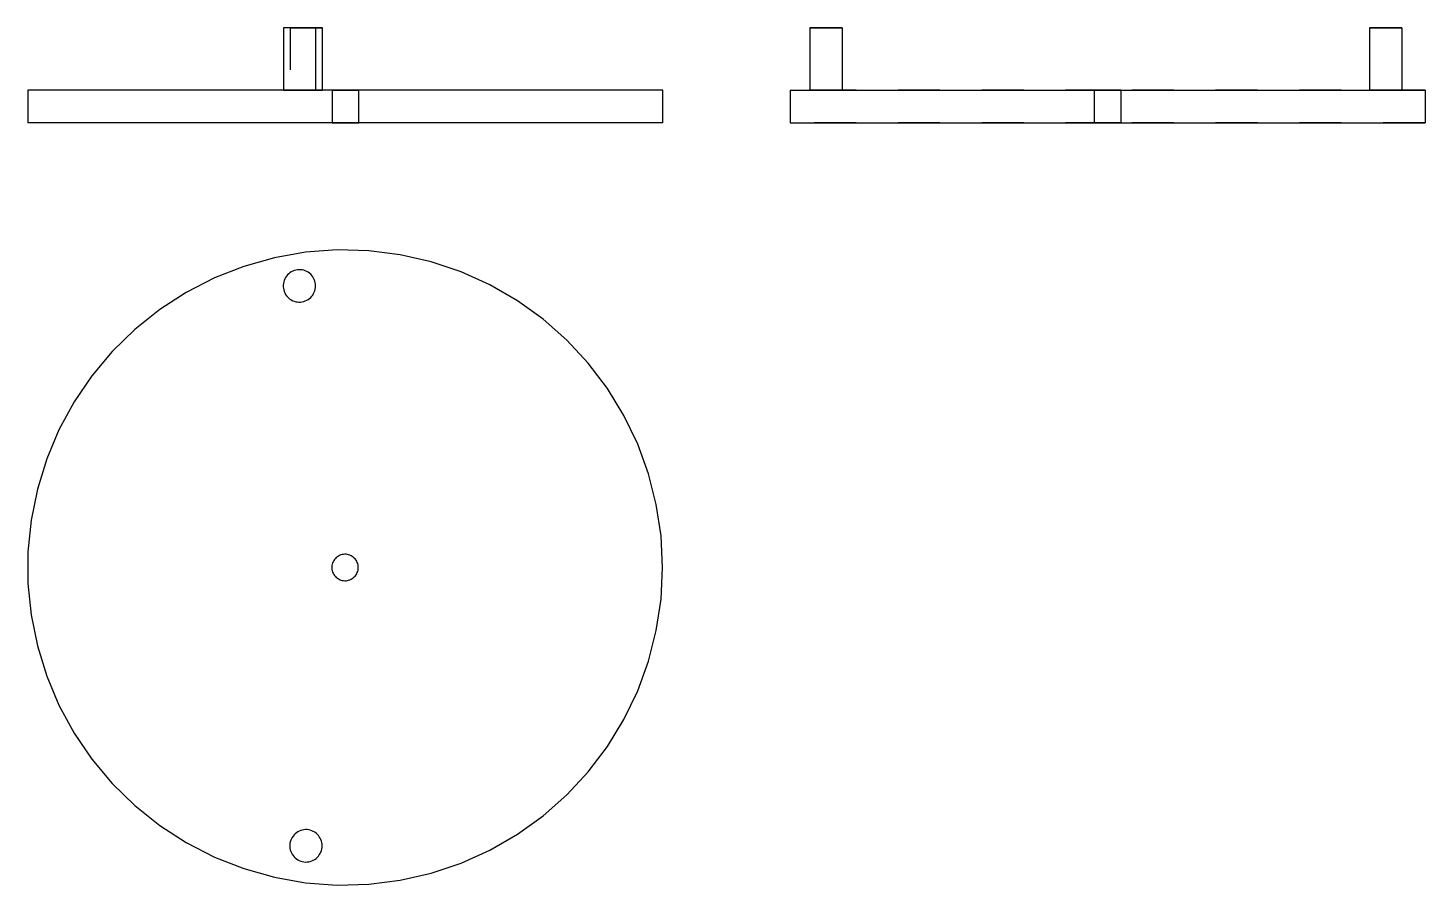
# Model space of a CAD drawing. Extents: x 0 to 3.33, y 0 to 2.05.
import ezdxf

# ---------------------------------------------------------------- set-up
doc = ezdxf.new("R2010")
doc.units = 0
doc.linetypes.add('HIDDEN', pattern=[0.07579, 0.050552, -0.025238])
for name, color, linetype in [('FRONT', 7, 'CONTINUOUS'), ('FRONT_HID', 7, 'HIDDEN'), ('LEFT', 7, 'CONTINUOUS'), ('LEFT_HID', 7, 'HIDDEN'), ('TOP', 7, 'CONTINUOUS')]:
    doc.layers.add(name, color=color, linetype=linetype)

msp = doc.modelspace()

# ---------------------------------------------------------------- linework, layer by layer
at = {"layer": 'FRONT'}
for p, q in [((0.6875, 2.045039), (0.610197, 2.045039)), ((0.610197, 2.045039), (0.610197, 1.896601)), ((0.6875, 1.896601), (0.6875, 2.045039)), ((0.703125, 1.896601), (0.703125, 2.045039)), ((1.515789, 1.896601), (0, 1.896601)), ((0, 1.896601), (0, 1.818476)), ((1.515789, 1.818476), (1.515789, 1.896601)), ((1.515789, 1.818476), (0, 1.818476))]:
    msp.add_line(p, q, dxfattribs=at)
at = {"layer": 'FRONT_HID', "linetype": 'HIDDEN'}
for p, q in [((0.703125, 2.045039), (0.625822, 2.045039)), ((0.625822, 2.045039), (0.703125, 2.045039)), ((0.625822, 2.045039), (0.625822, 1.896601)), ((0.6875, 1.896601), (0.610197, 1.896601)), ((0.610197, 1.896601), (0.6875, 1.896601)), ((0.703125, 1.896601), (0.625822, 1.896601)), ((0.625822, 1.896601), (0.703125, 1.896601)), ((0.789474, 1.896601), (0.726316, 1.896601)), ((0.726316, 1.896601), (0.789474, 1.896601)), ((0.726316, 1.896601), (0.726316, 1.818476)), ((0.789474, 1.818476), (0.789474, 1.896601)), ((0.789474, 1.818476), (0.726316, 1.818476)), ((0.726316, 1.818476), (0.789474, 1.818476))]:
    msp.add_line(p, q, dxfattribs=at)
at = {"layer": 'LEFT'}
for p, q in [((1.866316, 2.045039), (1.943618, 2.045039)), ((1.866316, 2.045039), (1.866316, 1.896601)), ((1.943618, 2.045039), (1.943618, 1.896601)), ((3.202253, 2.045039), (3.279556, 2.045039)), ((3.202253, 2.045039), (3.202253, 1.896601)), ((3.279556, 2.045039), (3.279556, 1.896601)), ((1.818947, 1.896601), (3.334737, 1.896601)), ((1.818947, 1.896601), (1.818947, 1.818476)), ((3.334737, 1.896601), (3.334737, 1.818476)), ((1.818947, 1.818476), (3.334737, 1.818476))]:
    msp.add_line(p, q, dxfattribs=at)
at = {"layer": 'LEFT_HID', "linetype": 'HIDDEN'}
for p, q in [((1.904967, 2.045039), (1.866316, 2.045039)), ((1.943618, 2.045039), (1.904967, 2.045039)), ((3.240905, 2.045039), (3.202253, 2.045039)), ((3.279556, 2.045039), (3.240905, 2.045039)), ((2.576842, 1.896601), (1.818947, 1.896601)), ((1.904967, 1.896601), (1.866316, 1.896601)), ((1.866316, 1.896601), (1.943618, 1.896601)), ((1.943618, 1.896601), (1.904967, 1.896601)), ((2.576842, 1.896601), (2.545263, 1.896601)), ((2.545263, 1.896601), (2.608421, 1.896601)), ((2.545263, 1.896601), (2.545263, 1.818476)), ((3.334737, 1.896601), (2.576842, 1.896601)), ((2.608421, 1.896601), (2.576842, 1.896601)), ((2.608421, 1.896601), (2.608421, 1.818476)), ((3.240905, 1.896601), (3.202253, 1.896601)), ((3.202253, 1.896601), (3.279556, 1.896601)), ((3.279556, 1.896601), (3.240905, 1.896601)), ((2.576842, 1.818476), (1.818947, 1.818476)), ((2.576842, 1.818476), (2.545263, 1.818476)), ((2.545263, 1.818476), (2.608421, 1.818476)), ((3.334737, 1.818476), (2.576842, 1.818476)), ((2.608421, 1.818476), (2.576842, 1.818476))]:
    msp.add_line(p, q, dxfattribs=at)
at = {"layer": 'TOP'}
for p, q in [((0.662713, 1.509672), (0.588305, 1.496552)), ((0.738058, 1.515318), (0.662713, 1.509672)), ((0.81359, 1.513435), (0.738058, 1.515318)), ((0.88856, 1.50404), (0.81359, 1.513435)), ((0.962221, 1.487227), (0.88856, 1.50404)), ((0.515573, 1.476088), (0.44524, 1.448485)), ((0.588305, 1.496552), (0.515573, 1.476088)), ((0.643101, 1.467886), (0.639306, 1.467216)), ((0.646943, 1.468173), (0.643101, 1.467886)), ((0.650795, 1.468077), (0.646943, 1.468173)), ((0.654618, 1.467598), (0.650795, 1.468077)), ((0.658375, 1.466741), (0.654618, 1.467598)), ((1.033843, 1.463163), (0.962221, 1.487227)), ((0.44524, 1.448485), (0.378005, 1.414015)), ((0.609687, 1.435295), (0.609303, 1.431461)), ((0.61045, 1.439072), (0.609687, 1.435295)), ((0.611586, 1.442754), (0.61045, 1.439072)), ((0.613083, 1.446304), (0.611586, 1.442754)), ((0.614926, 1.449688), (0.613083, 1.446304)), ((0.617096, 1.452872), (0.614926, 1.449688)), ((0.619573, 1.455824), (0.617096, 1.452872)), ((0.622332, 1.458514), (0.619573, 1.455824)), ((0.625344, 1.460917), (0.622332, 1.458514)), ((0.628581, 1.463007), (0.625344, 1.460917)), ((0.63201, 1.464765), (0.628581, 1.463007)), ((0.635597, 1.466173), (0.63201, 1.464765)), ((0.639306, 1.467216), (0.635597, 1.466173)), ((0.662027, 1.465514), (0.658375, 1.466741)), ((0.66554, 1.463929), (0.662027, 1.465514)), ((0.668877, 1.462002), (0.66554, 1.463929)), ((0.672005, 1.459753), (0.668877, 1.462002)), ((0.674894, 1.457203), (0.672005, 1.459753)), ((0.677515, 1.454379), (0.674894, 1.457203)), ((0.679842, 1.451307), (0.677515, 1.454379)), ((0.681851, 1.448019), (0.679842, 1.451307)), ((0.683523, 1.444548), (0.681851, 1.448019)), ((0.684841, 1.440927), (0.683523, 1.444548)), ((0.685792, 1.437193), (0.684841, 1.440927)), ((0.686366, 1.433383), (0.685792, 1.437193)), ((1.102712, 1.432088), (1.033843, 1.463163)), ((0.378005, 1.414015), (0.314536, 1.373023)), ((0.609303, 1.431461), (0.609303, 1.427608)), ((0.609303, 1.427608), (0.609687, 1.423773)), ((0.609687, 1.423773), (0.61045, 1.419997)), ((0.61045, 1.419997), (0.611586, 1.416315)), ((0.611586, 1.416315), (0.613083, 1.412764)), ((0.613083, 1.412764), (0.614926, 1.40938)), ((0.614926, 1.40938), (0.617096, 1.406196)), ((0.617096, 1.406196), (0.619573, 1.403245)), ((0.619573, 1.403245), (0.622332, 1.400554)), ((0.672005, 1.399315), (0.674894, 1.401865)), ((0.674894, 1.401865), (0.677515, 1.40469)), ((0.677515, 1.40469), (0.679842, 1.407761)), ((0.679842, 1.407761), (0.681851, 1.411049)), ((0.681851, 1.411049), (0.683523, 1.414521)), ((0.683523, 1.414521), (0.684841, 1.418141)), ((0.684841, 1.418141), (0.685792, 1.421876)), ((0.685792, 1.421876), (0.686366, 1.425686)), ((0.686558, 1.429534), (0.686366, 1.433383)), ((0.686366, 1.425686), (0.686558, 1.429534)), ((1.168146, 1.39431), (1.102712, 1.432088)), ((0.314536, 1.373023), (0.255464, 1.325914)), ((0.622332, 1.400554), (0.625344, 1.398152)), ((0.625344, 1.398152), (0.628581, 1.396061)), ((0.628581, 1.396061), (0.63201, 1.394303)), ((0.63201, 1.394303), (0.635597, 1.392896)), ((0.635597, 1.392896), (0.639306, 1.391852)), ((0.639306, 1.391852), (0.643101, 1.391183)), ((0.643101, 1.391183), (0.646943, 1.390895)), ((0.646943, 1.390895), (0.650795, 1.390991)), ((0.650795, 1.390991), (0.654618, 1.39147)), ((0.654618, 1.39147), (0.658375, 1.392327)), ((0.658375, 1.392327), (0.662027, 1.393555)), ((0.662027, 1.393555), (0.66554, 1.395139)), ((0.66554, 1.395139), (0.668877, 1.397066)), ((0.668877, 1.397066), (0.672005, 1.399315)), ((1.229492, 1.350205), (1.168146, 1.39431)), ((1.286143, 1.300211), (1.229492, 1.350205)), ((0.255464, 1.325914), (0.201376, 1.273159)), ((0.201376, 1.273159), (0.15281, 1.215279)), ((1.337534, 1.244825), (1.286143, 1.300211)), ((1.383155, 1.184596), (1.337534, 1.244825)), ((0.15281, 1.215279), (0.110248, 1.152852)), ((1.422552, 1.120125), (1.383155, 1.184596)), ((0.110248, 1.152852), (0.074113, 1.086497)), ((1.455335, 1.052052), (1.422552, 1.120125)), ((0.074113, 1.086497), (0.044765, 1.016874)), ((1.481176, 0.981053), (1.455335, 1.052052)), ((0.044765, 1.016874), (0.022494, 0.944675)), ((1.49982, 0.907833), (1.481176, 0.981053)), ((0.022494, 0.944675), (0.007523, 0.870618)), ((1.511081, 0.833121), (1.49982, 0.907833)), ((0.007523, 0.870618), (0, 0.795437)), ((1.514847, 0.757659), (1.511081, 0.833121)), ((0, 0.795437), (0, 0.719881)), ((0.727278, 0.76846), (0.72635, 0.765452)), ((0.728501, 0.771361), (0.727278, 0.76846)), ((0.730007, 0.774126), (0.728501, 0.771361)), ((0.73178, 0.776727), (0.730007, 0.774126)), ((0.733804, 0.779138), (0.73178, 0.776727)), ((0.736057, 0.781336), (0.733804, 0.779138)), ((0.738519, 0.783299), (0.736057, 0.781336)), ((0.741163, 0.785007), (0.738519, 0.783299)), ((0.743965, 0.786444), (0.741163, 0.785007)), ((0.746895, 0.787594), (0.743965, 0.786444)), ((0.749926, 0.788446), (0.746895, 0.787594)), ((0.753026, 0.788993), (0.749926, 0.788446)), ((0.756165, 0.789228), (0.753026, 0.788993)), ((0.759313, 0.78915), (0.756165, 0.789228)), ((0.762436, 0.788758), (0.759313, 0.78915)), ((0.765505, 0.788058), (0.762436, 0.788758)), ((0.76849, 0.787055), (0.765505, 0.788058)), ((0.771359, 0.78576), (0.76849, 0.787055)), ((0.774086, 0.784186), (0.771359, 0.78576)), ((0.776642, 0.782349), (0.774086, 0.784186)), ((0.779002, 0.780265), (0.776642, 0.782349)), ((0.781143, 0.777958), (0.779002, 0.780265)), ((0.783044, 0.775448), (0.781143, 0.777958)), ((0.784686, 0.772762), (0.783044, 0.775448)), ((0.786052, 0.769926), (0.784686, 0.772762)), ((0.787129, 0.766967), (0.786052, 0.769926)), ((0.725726, 0.762366), (0.725413, 0.759233)), ((0.725413, 0.759233), (0.725413, 0.756085)), ((0.725413, 0.756085), (0.725726, 0.752953)), ((0.72635, 0.765452), (0.725726, 0.762366)), ((0.725726, 0.752953), (0.72635, 0.749867)), ((0.72635, 0.749867), (0.727278, 0.746859)), ((0.727278, 0.746859), (0.728501, 0.743958)), ((0.728501, 0.743958), (0.730007, 0.741193)), ((0.730007, 0.741193), (0.73178, 0.738592)), ((0.73178, 0.738592), (0.733804, 0.73618)), ((0.733804, 0.73618), (0.736057, 0.733982)), ((0.736057, 0.733982), (0.738519, 0.732019)), ((0.776642, 0.73297), (0.779002, 0.735053)), ((0.779002, 0.735053), (0.781143, 0.737361)), ((0.781143, 0.737361), (0.783044, 0.73987)), ((0.783044, 0.73987), (0.784686, 0.742556)), ((0.784686, 0.742556), (0.786052, 0.745393)), ((0.786052, 0.745393), (0.787129, 0.748351)), ((0.787905, 0.763916), (0.787129, 0.766967)), ((0.787129, 0.748351), (0.787905, 0.751402)), ((0.788375, 0.760803), (0.787905, 0.763916)), ((0.787905, 0.751402), (0.788375, 0.754515)), ((0.788532, 0.757659), (0.788375, 0.760803)), ((0.788375, 0.754515), (0.788532, 0.757659)), ((1.511081, 0.682197), (1.514847, 0.757659)), ((0, 0.719881), (0.007523, 0.644701)), ((0.738519, 0.732019), (0.741163, 0.730311)), ((0.741163, 0.730311), (0.743965, 0.728875)), ((0.743965, 0.728875), (0.746895, 0.727725)), ((0.746895, 0.727725), (0.749926, 0.726872)), ((0.749926, 0.726872), (0.753026, 0.726325)), ((0.753026, 0.726325), (0.756165, 0.72609)), ((0.756165, 0.72609), (0.759313, 0.726169)), ((0.759313, 0.726169), (0.762436, 0.72656)), ((0.762436, 0.72656), (0.765505, 0.727261)), ((0.765505, 0.727261), (0.76849, 0.728263)), ((0.76849, 0.728263), (0.771359, 0.729558)), ((0.771359, 0.729558), (0.774086, 0.731132)), ((0.774086, 0.731132), (0.776642, 0.73297)), ((1.49982, 0.607485), (1.511081, 0.682197)), ((0.007523, 0.644701), (0.022494, 0.570643)), ((1.481176, 0.534266), (1.49982, 0.607485)), ((0.022494, 0.570643), (0.044765, 0.498444)), ((1.455335, 0.463266), (1.481176, 0.534266)), ((0.044765, 0.498444), (0.074113, 0.428821)), ((1.422552, 0.395193), (1.455335, 0.463266)), ((0.074113, 0.428821), (0.110248, 0.362466)), ((1.383155, 0.330722), (1.422552, 0.395193)), ((0.110248, 0.362466), (0.15281, 0.300039)), ((1.337534, 0.270494), (1.383155, 0.330722)), ((0.15281, 0.300039), (0.201376, 0.24216)), ((1.286143, 0.215107), (1.337534, 0.270494)), ((0.201376, 0.24216), (0.255464, 0.189404)), ((1.229492, 0.165113), (1.286143, 0.215107)), ((0.255464, 0.189404), (0.314536, 0.142296)), ((0.314536, 0.142296), (0.378005, 0.101303)), ((1.168146, 0.121008), (1.229492, 0.165113)), ((0.378005, 0.101303), (0.44524, 0.066834)), ((0.626075, 0.103134), (0.625312, 0.099357)), ((0.627211, 0.106816), (0.626075, 0.103134)), ((0.628708, 0.110367), (0.627211, 0.106816)), ((0.630551, 0.113751), (0.628708, 0.110367)), ((0.632721, 0.116935), (0.630551, 0.113751)), ((0.635198, 0.119886), (0.632721, 0.116935)), ((0.637957, 0.122577), (0.635198, 0.119886)), ((0.640969, 0.124979), (0.637957, 0.122577)), ((0.644206, 0.12707), (0.640969, 0.124979)), ((0.647635, 0.128828), (0.644206, 0.12707)), ((0.651222, 0.130235), (0.647635, 0.128828)), ((0.654931, 0.131279), (0.651222, 0.130235)), ((0.658726, 0.131948), (0.654931, 0.131279)), ((0.662568, 0.132236), (0.658726, 0.131948)), ((0.66642, 0.13214), (0.662568, 0.132236)), ((0.670243, 0.131661), (0.66642, 0.13214)), ((0.674, 0.130803), (0.670243, 0.131661)), ((0.677652, 0.129576), (0.674, 0.130803)), ((0.681165, 0.127991), (0.677652, 0.129576)), ((0.684502, 0.126065), (0.681165, 0.127991)), ((0.68763, 0.123815), (0.684502, 0.126065)), ((0.690519, 0.121266), (0.68763, 0.123815)), ((0.69314, 0.118441), (0.690519, 0.121266)), ((0.695467, 0.11537), (0.69314, 0.118441)), ((0.697476, 0.112082), (0.695467, 0.11537)), ((0.699148, 0.10861), (0.697476, 0.112082)), ((0.700466, 0.104989), (0.699148, 0.10861)), ((0.701417, 0.101255), (0.700466, 0.104989)), ((0.701991, 0.097445), (0.701417, 0.101255)), ((1.102712, 0.08323), (1.168146, 0.121008)), ((0.44524, 0.066834), (0.515573, 0.03923)), ((0.625312, 0.099357), (0.624928, 0.095523)), ((0.624928, 0.095523), (0.624928, 0.09167)), ((0.624928, 0.09167), (0.625312, 0.087836)), ((0.625312, 0.087836), (0.626075, 0.084059)), ((0.626075, 0.084059), (0.627211, 0.080377)), ((0.627211, 0.080377), (0.628708, 0.076826)), ((0.628708, 0.076826), (0.630551, 0.073443)), ((0.630551, 0.073443), (0.632721, 0.070259)), ((0.632721, 0.070259), (0.635198, 0.067307)), ((0.635198, 0.067307), (0.637957, 0.064617)), ((0.690519, 0.065927), (0.69314, 0.068752)), ((0.69314, 0.068752), (0.695467, 0.071824)), ((0.695467, 0.071824), (0.697476, 0.075112)), ((0.697476, 0.075112), (0.699148, 0.078583)), ((0.699148, 0.078583), (0.700466, 0.082204)), ((0.700466, 0.082204), (0.701417, 0.085938)), ((0.701417, 0.085938), (0.701991, 0.089748)), ((0.702183, 0.093597), (0.701991, 0.097445)), ((0.701991, 0.089748), (0.702183, 0.093597)), ((1.033843, 0.052155), (1.102712, 0.08323)), ((0.515573, 0.03923), (0.588305, 0.018766)), ((0.637957, 0.064617), (0.640969, 0.062214)), ((0.640969, 0.062214), (0.644206, 0.060124)), ((0.644206, 0.060124), (0.647635, 0.058366)), ((0.647635, 0.058366), (0.651222, 0.056958)), ((0.651222, 0.056958), (0.654931, 0.055914)), ((0.654931, 0.055914), (0.658726, 0.055245)), ((0.658726, 0.055245), (0.662568, 0.054957)), ((0.662568, 0.054957), (0.66642, 0.055053)), ((0.66642, 0.055053), (0.670243, 0.055533)), ((0.670243, 0.055533), (0.674, 0.05639)), ((0.674, 0.05639), (0.677652, 0.057617)), ((0.677652, 0.057617), (0.681165, 0.059202)), ((0.681165, 0.059202), (0.684502, 0.061129)), ((0.684502, 0.061129), (0.68763, 0.063378)), ((0.68763, 0.063378), (0.690519, 0.065927)), ((0.962221, 0.028091), (1.033843, 0.052155)), ((0.588305, 0.018766), (0.662713, 0.005646)), ((0.662713, 0.005646), (0.738058, 0)), ((0.738058, 0), (0.81359, 0.001884)), ((0.81359, 0.001884), (0.88856, 0.011279)), ((0.88856, 0.011279), (0.962221, 0.028091))]:
    msp.add_line(p, q, dxfattribs=at)

doc.saveas('drawing.dxf')
